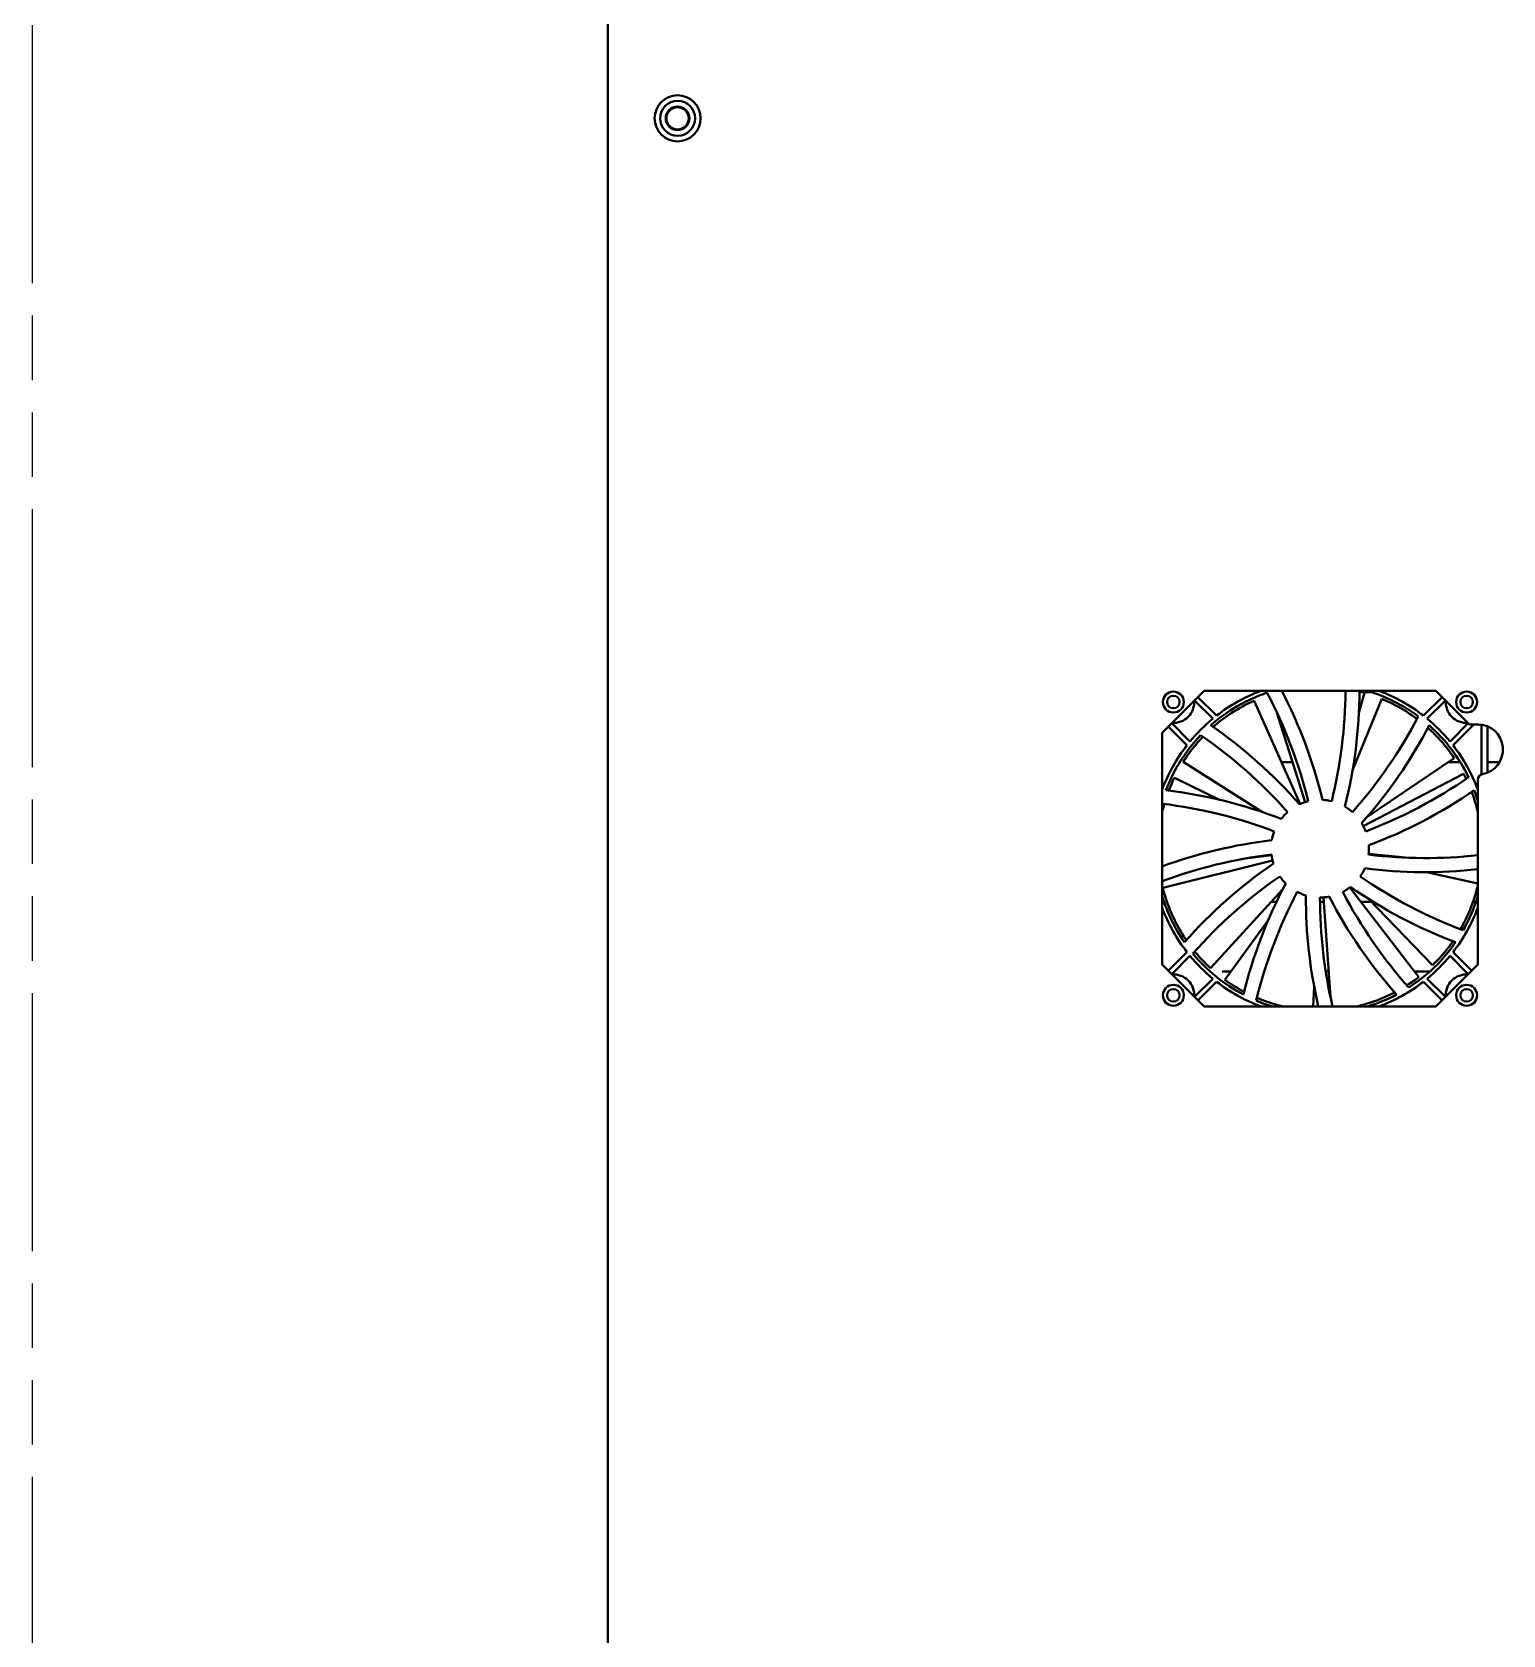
# Model space of a CAD drawing. Header units: millimetres. Extents: x 0 to 51860, y 0 to 5940.
# Drawn here: x 5098 to 5625, y 4085 to 4659 of the extents above; entities that cross this region are included whole.
import ezdxf

# ---------------------------------------------------------------- set-up
doc = ezdxf.new("R2010")
doc.units = ezdxf.units.MM
doc.header["$LTSCALE"] = 10
doc.linetypes.add('DOUBLE_DASH_CHAIN', pattern=[1.2403, 0.6614, -0.0827, 0.1654, -0.0827, 0.1654, -0.0827])
doc.layers.add('가시적인 것(ISO)', color=3, linetype='Continuous', lineweight=40)
doc.layers.add('스케치 형상(ISO)', color=3, linetype='Continuous', lineweight=25)

msp = doc.modelspace()

# ---------------------------------------------------------------- linework, layer by layer
at = {"layer": '가시적인 것(ISO)'}
for p, q in [((5304.0177, 3851.6332), (5304.0177, 5393.6332)), ((5502.5177, 4407.6332), (5517.5177, 4422.6332)), ((5514.1203, 4419.2358), (5520.6571, 4412.699)), ((5521.991, 4413.7665), (5515.321, 4420.4365)), ((5517.5177, 4422.6332), (5600.5177, 4422.6332)), ((5535.399, 4419.1063), (5551.8914, 4382.1165)), ((5581.1595, 4419.7405), (5570.7375, 4394.5078)), ((5574.9752, 4421.8948), (5572.9364, 4414.7704)), ((5577.5919, 4422.1332), (5574.1174, 4422.1332)), ((5602.7144, 4420.4365), (5596.0444, 4413.7665)), ((5597.3783, 4412.699), (5603.9151, 4419.2358)), ((5600.5177, 4422.6332), (5612.5177, 4410.6332)), ((5543.6069, 4414.8396), (5553.7386, 4382.8179)), ((5502.5177, 4324.6332), (5502.5177, 4407.6332)), ((5504.7144, 4409.8299), (5511.3844, 4403.1599)), ((5512.4519, 4404.4938), (5505.9151, 4411.0306)), ((5612.1203, 4411.0306), (5605.5835, 4404.4938)), ((5606.651, 4403.1599), (5614.1243, 4410.6332)), ((5612.5177, 4410.6332), (5615.5177, 4410.6332)), ((5616.821, 4410.5383), (5616.821, 4392.6913)), ((5619.0177, 4409.9248), (5619.0177, 4393.3416)), ((5510.0697, 4397.2475), (5538.3974, 4379.2407)), ((5549.2092, 4397.1332), (5545.196, 4397.1332)), ((5571.8219, 4397.1332), (5571.1609, 4397.1332)), ((5607.0847, 4398.5918), (5575.7983, 4377.4648)), ((5609.2173, 4397.1332), (5604.9247, 4397.1332)), ((5623.3119, 4397.1332), (5619.0177, 4397.1332)), ((5506.8742, 4391.5311), (5523.0795, 4383.6379)), ((5610.4374, 4392.9662), (5574.5323, 4374.2294)), ((5615.5177, 4390.8165), (5615.5177, 4324.6332)), ((5502.748, 4352.072), (5542.0398, 4361.8906)), ((5531.5062, 4362.4831), (5541.6697, 4363.8316)), ((5589.5724, 4362.9381), (5576.4228, 4364.3131)), ((5615.5177, 4353.6669), (5597.0942, 4357.7319)), ((5519.8764, 4323.3318), (5545.6311, 4351.4948)), ((5594.372, 4320.1542), (5569.685, 4352.2602)), ((5543.4676, 4347.1332), (5541.6425, 4347.1332)), ((5560.3564, 4347.1332), (5559.0243, 4347.1332)), ((5562.7578, 4313.0511), (5560.2477, 4348.6765)), ((5577.3852, 4347.1332), (5573.6272, 4347.1332)), ((5599.33, 4324.4328), (5576.3925, 4348.1601)), ((5614.8747, 4347.1332), (5613.8173, 4347.1332)), ((5524.951, 4319.1922), (5540.539, 4340.6711)), ((5511.3844, 4329.1065), (5504.7144, 4322.4365)), ((5505.9151, 4321.2358), (5512.4519, 4327.7726)), ((5605.5835, 4327.7726), (5612.1203, 4321.2358)), ((5613.321, 4322.4365), (5606.651, 4329.1065)), ((5517.5177, 4309.6332), (5502.5177, 4324.6332)), ((5527.0854, 4322.1332), (5524.0177, 4322.1332)), ((5562.1179, 4322.1332), (5561.082, 4322.1332)), ((5598.3242, 4322.1332), (5592.8503, 4322.1332)), ((5615.5177, 4324.6332), (5600.5177, 4309.6332)), ((5520.6571, 4319.5674), (5514.1203, 4313.0306)), ((5515.321, 4311.8299), (5521.991, 4318.4999)), ((5556.6077, 4309.6332), (5556.9125, 4316.7802)), ((5596.0444, 4318.4999), (5602.7144, 4311.8299)), ((5603.9151, 4313.0306), (5597.3783, 4319.5674)), ((5600.5177, 4309.6332), (5517.5177, 4309.6332))]:
    msp.add_line(p, q, dxfattribs=at)
for centre, radius in [((5329.0177, 4627.6332), 8.25), ((5329.0177, 4627.6332), 6.25), ((5329.0177, 4627.6332), 4.25), ((5329.0177, 4627.6332), 4.2), ((5329.0177, 4627.6332), 4), ((5506.5177, 4418.6332), 3.75), ((5506.5177, 4418.6332), 2.25), ((5611.5177, 4418.6332), 3.75), ((5611.5177, 4418.6332), 2.25), ((5506.5177, 4313.6332), 3.75), ((5506.5177, 4313.6332), 2.25), ((5611.5177, 4313.6332), 3.75), ((5611.5177, 4313.6332), 2.25)]:
    msp.add_circle(centre, radius, dxfattribs=at)
for centre, radius, start, end in [((5506.5177, 4418.6332), 7.5, 266.2973049, 3.7026951), ((5559.0177, 4366.1332), 59, 108.7603706, 131.5384615), ((5559.0177, 4366.1332), 60.3316, 110.5297414, 127.8589235), ((5388.6728, 4342.1707), 171.1296, 13.8461538, 27.8058306), ((5393.5334, 4343.5811), 171.1296, 13.5274239, 27.5125504), ((5397.0489, 4424.0787), 171.1296, 346.1538462, 359.5160381), ((5402.0081, 4423.0687), 171.1296, 345.8351162, 359.8541818), ((5559.0177, 4366.1332), 59, 53.3757552, 73.2610887), ((5559.0177, 4366.1332), 60.3316, 52.1410765, 69.4702586), ((5611.5177, 4418.6332), 7.5, 176.2973049, 273.7026951), ((5442.53, 4492.712), 171.1296, 318.4615385, 332.4212152), ((5559.0177, 4366.1332), 60.3316, 129.4814481, 140.5185519), ((5422.9691, 4269.2599), 171.1296, 41.2197316, 55.5018127), ((5446.4519, 4489.5131), 171.1296, 318.1428085, 332.4248896), ((5559.0177, 4366.1332), 60.3316, 39.4814481, 50.5185519), ((5559.0177, 4366.1332), 59, 25.6834475, 48.4615385), ((5615.5177, 4401.6332), 9, 280.4756817, 90), ((5559.0177, 4366.1332), 60.3316, 142.1410765, 159.4702586), ((5559.0177, 4366.1332), 59, 136.4526783, 159.2307692), ((5419.3207, 4265.7522), 171.1296, 41.5384615, 55.4981383), ((5559.0177, 4366.1332), 60.3316, 20.5297414, 37.8589235), ((5514.6971, 4532.3477), 171.1296, 290.7692308, 304.7289075), ((5617.5177, 4390.8165), 2, 100.4756817, 180), ((5483.5719, 4217.1312), 171.1296, 68.9120393, 83.1941204), ((5516.6831, 4527.6926), 171.1296, 290.4505008, 304.732582), ((5559.0177, 4366.1332), 59, 16.7389113, 20.7692308), ((5481.9715, 4212.3299), 171.1296, 69.2307692, 83.1043168), ((5559.0177, 4366.1332), 17.5, 131.5384615, 142.4440111), ((5559.0177, 4366.1332), 17.5, 103.8461538, 114.7517034), ((5559.0177, 4366.1332), 17.5, 76.1538462, 87.0593957), ((5559.0177, 4366.1332), 17.5, 48.4615385, 59.367088), ((5559.0177, 4366.1332), 17.5, 20.7692308, 31.6747803), ((5561.4584, 4199.1371), 171.1296, 96.6043469, 110.1464941), ((5559.0177, 4366.1332), 17.5, 159.2307692, 170.1363188), ((5562.2727, 4194.142), 171.1296, 96.9230769, 110.437155), ((5559.0177, 4366.1332), 17.5, 186.9230769, 197.8286265), ((5559.0177, 4366.1332), 17.5, 353.0769231, 3.9824726), ((5597.0175, 4533.9056), 171.1296, 263.0769231, 276.2061704), ((5638.7858, 4219.3997), 171.1296, 124.2966546, 138.5787358), ((5641.8282, 4215.3552), 171.1296, 124.6153846, 138.5750614), ((5559.0177, 4366.1332), 17.5, 214.6153846, 225.5209342), ((5559.0177, 4366.1332), 17.5, 325.3846154, 336.2901649), ((5670.6326, 4497.0289), 171.1296, 235.3846154, 249.3442922), ((5596.6127, 4528.8608), 171.1296, 262.7581931, 276.3425207), ((5697.8393, 4273.2773), 171.1296, 151.9889623, 166.2710435), ((5702.4128, 4271.1098), 171.1296, 152.3076923, 166.2673691), ((5559.0177, 4366.1332), 17.5, 242.3076923, 253.2132419), ((5559.0177, 4366.1332), 17.5, 297.6923077, 308.5978572), ((5718.6781, 4430.1656), 171.1296, 207.6923077, 221.6519845), ((5667.9297, 4492.7501), 171.1296, 235.0658854, 249.3479666), ((5559.0177, 4366.1332), 59, 196.7389113, 214.6153846), ((5559.0177, 4366.1332), 60.3316, 200.5297414, 217.8589235), ((5725.0904, 4348.427), 171.1296, 179.68127, 193.1024168), ((5559.0177, 4366.1332), 17.5, 270, 280.9055496), ((5730.1473, 4348.6332), 171.1296, 180, 193.1733201), ((5714.2963, 4427.633), 171.1296, 207.3735777, 221.6556589), ((5559.0177, 4366.1332), 60.3316, 322.1410765, 339.4702586), ((5559.0177, 4366.1332), 59, 330.2988321, 343.2610887), ((5559.0177, 4366.1332), 60.3316, 219.4814481, 230.5185519), ((5559.0177, 4366.1332), 59, 219.5296014, 242.3076923), ((5559.0177, 4366.1332), 59, 302.6065245, 325.3846154), ((5559.0177, 4366.1332), 60.3316, 309.4814481, 320.5185519), ((5506.5177, 4313.6332), 7.5, 356.2973049, 93.7026951), ((5559.0177, 4366.1332), 60.3316, 232.1410765, 249.4702586), ((5559.0177, 4366.1332), 60.3316, 290.5297414, 307.8589235), ((5611.5177, 4313.6332), 7.5, 86.2973049, 183.7026951), ((5559.0177, 4366.1332), 59, 247.2219091, 253.2610887), ((5559.0177, 4366.1332), 59, 286.7389113, 297.6923077)]:
    msp.add_arc(centre, radius, start, end, dxfattribs=at)
for points, knots in [([(5535.399, 4419.1063), (5532.5717, 4417.8458), (5529.8238, 4416.3447), (5524.8957, 4413.1182), (5522.7163, 4411.4433), (5520.7409, 4409.709)], [0, 0, 0, 0, 0.93488435, 0.93488435, 1.78840353, 1.78840353, 1.78840353, 1.78840353]), ([(5593.7437, 4412.5886), (5591.393, 4414.3455), (5589.0589, 4415.8092), (5584.7745, 4418.1557), (5582.8288, 4419.051), (5581.1595, 4419.7405)], [2.00178331, 2.00178331, 2.00178331, 2.00178331, 2.97764033, 2.97764033, 3.91945443, 3.91945443, 3.91945443, 3.91945443]), ([(5607.0847, 4398.5918), (5605.3524, 4401.1572), (5603.3969, 4403.6027), (5600.112, 4407.0992), (5598.8969, 4408.2793), (5597.6616, 4409.383)], [0, 0, 0, 0, 0.93488435, 0.93488435, 1.45659757, 1.45659757, 1.45659757, 1.45659757]), ([(5517.087, 4406.2051), (5515.8589, 4404.9197), (5514.7493, 4403.6408), (5512.2581, 4400.5323), (5511.0386, 4398.7716), (5510.0697, 4397.2475)], [2.35563398, 2.35563398, 2.35563398, 2.35563398, 2.97764033, 2.97764033, 3.91945443, 3.91945443, 3.91945443, 3.91945443]), ([(5502.748, 4352.072), (5503.4985, 4349.0688), (5504.4996, 4346.1019), (5507.0448, 4340.1672), (5508.6118, 4337.2738), (5510.5755, 4334.2329), (5510.8596, 4333.806), (5511.1457, 4333.3879)], [0, 0, 0, 0, 0.93488435, 0.93488435, 1.96062079, 1.96062079, 2.13210846, 2.13210846, 2.13210846, 2.13210846]), ([(5609.3197, 4337.2604), (5609.7818, 4338.0649), (5610.2181, 4338.8692), (5612.0316, 4342.406), (5613.122, 4345.0752), (5614.6357, 4349.5449), (5615.1407, 4351.4028), (5615.5177, 4353.0278)], [1.66305141, 1.66305141, 1.66305141, 1.66305141, 1.96062079, 1.96062079, 2.97764033, 2.97764033, 3.81316873, 3.81316873, 3.81316873, 3.81316873]), ([(5599.33, 4324.4328), (5601.5556, 4326.5843), (5603.6244, 4328.9347), (5605.8604, 4331.9251), (5606.2412, 4332.4531), (5606.6106, 4332.9838)], [0, 0, 0, 0, 0.93488435, 0.93488435, 1.13367657, 1.13367657, 1.13367657, 1.13367657]), ([(5514.1836, 4329.3383), (5514.6037, 4328.8261), (5515.0227, 4328.3332), (5517.0215, 4326.0573), (5518.5437, 4324.5506), (5519.8764, 4323.3318)], [2.7303691, 2.7303691, 2.7303691, 2.7303691, 2.97764033, 2.97764033, 3.91945443, 3.91945443, 3.91945443, 3.91945443]), ([(5536.4187, 4312.7179), (5538.2666, 4311.9364), (5540.1106, 4311.2688), (5543.2802, 4310.2909), (5544.6162, 4309.9344), (5545.9126, 4309.6337)], [1.33484723, 1.33484723, 1.33484723, 1.33484723, 1.96062079, 1.96062079, 2.43196221, 2.43196221, 2.43196221, 2.43196221]), ([(5572.123, 4309.6332), (5572.1738, 4309.645), (5572.2246, 4309.6568), (5575.5643, 4310.441), (5578.6858, 4311.4817), (5583.0271, 4313.3114), (5584.4331, 4313.9776), (5585.7538, 4314.6636)], [0.91906384, 0.91906384, 0.91906384, 0.91906384, 0.93488435, 0.93488435, 1.96062079, 1.96062079, 2.49305989, 2.49305989, 2.49305989, 2.49305989])]:
    msp.add_open_spline(points, degree=3, knots=knots, dxfattribs=at)
for points in [[(5545.9124, 4422.6331), (5545.7315, 4422.5912), (5545.5527, 4422.5488), (5545.376, 4422.506)], [(5574.9752, 4421.8948), (5574.3658, 4422.0692), (5573.7526, 4422.2337), (5573.1363, 4422.3882)], [(5506.8742, 4391.5311), (5506.1434, 4390.0307), (5505.4751, 4388.4915), (5504.875, 4386.9294)], [(5611.3549, 4391.1294), (5611.0427, 4391.7831), (5610.735, 4392.396), (5610.4374, 4392.9662)], [(5615.5177, 4379.2385), (5614.9087, 4381.8634), (5614.1504, 4384.2921), (5613.3352, 4386.4705)], [(5503.2672, 4382.1292), (5502.99, 4381.1624), (5502.7408, 4380.1976), (5502.5184, 4379.2382)], [(5524.951, 4319.1922), (5527.1415, 4317.6024), (5529.461, 4316.1571), (5531.8466, 4314.8915)], [(5590.1403, 4317.1905), (5591.7652, 4318.2239), (5593.1786, 4319.2365), (5594.372, 4320.1542)]]:
    msp.add_open_spline(points, degree=3, dxfattribs=at)
at = {"layer": '스케치 형상(ISO)', "color": 6, "linetype": 'DOUBLE_DASH_CHAIN', "ltscale": 13.968339}
msp.add_line((5097.9072, 5527.1834), (5097.9072, 1542.4493), dxfattribs=at)

doc.saveas('drawing.dxf')
